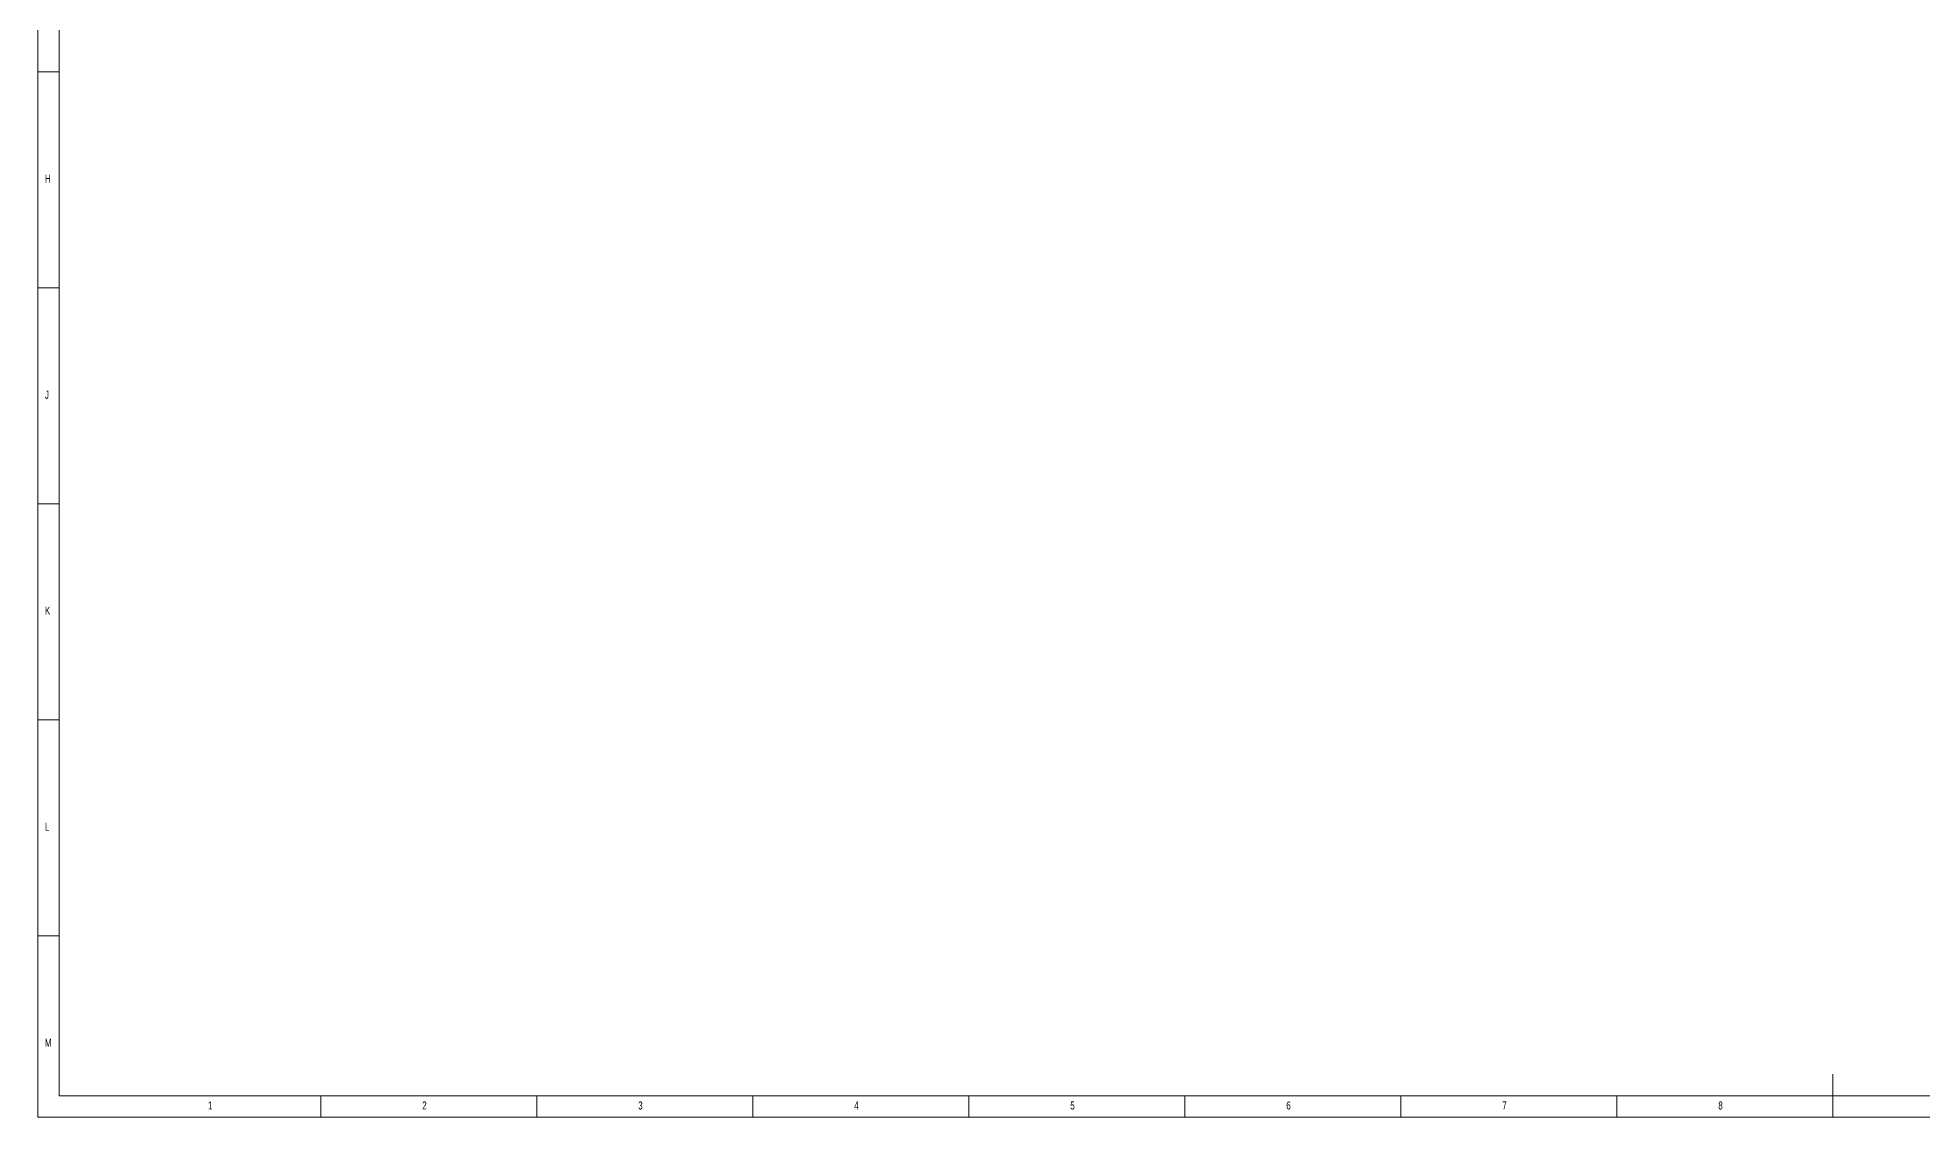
# Model space of a CAD drawing. Header units: inches. Extents: x 0.2 to 32.9, y 0.2 to 23.2.
# Drawn here: x 0.2 to 17.37, y 0.2 to 10.03 of the extents above; entities that cross this region are included whole.
import ezdxf

# ---------------------------------------------------------------- set-up
doc = ezdxf.new("R2010")
doc.units = ezdxf.units.IN
doc.header["$MEASUREMENT"] = 0
doc.styles.add('SLDTEXTSTYLE0', font='TXT', dxfattribs={"width": 0.75})

msp = doc.modelspace()

# ---------------------------------------------------------------- linework, layer by layer
at = {"color": 7, "linetype": 'Continuous', "lineweight": 0}
for p, q in [((0.19685, 23.188976), (0.19685, 0.19685)), ((0.393701, 22.992126), (0.393701, 0.393701)), ((0.393701, 9.724409), (0.19685, 9.724409)), ((0.19685, 7.755906), (0.393701, 7.755906)), ((0.393701, 5.787402), (0.19685, 5.787402)), ((0.19685, 3.818898), (0.393701, 3.818898)), ((0.393701, 1.850394), (0.19685, 1.850394)), ((16.555118, 0.19685), (16.555118, 0.590551)), ((0.393701, 0.393701), (25.543307, 0.393701)), ((2.775591, 0.19685), (2.775591, 0.393701)), ((4.744094, 0.393701), (4.744094, 0.19685)), ((6.712598, 0.19685), (6.712598, 0.393701)), ((8.681102, 0.393701), (8.681102, 0.19685)), ((10.649606, 0.19685), (10.649606, 0.393701)), ((12.61811, 0.393701), (12.61811, 0.19685)), ((14.586614, 0.19685), (14.586614, 0.393701)), ((0.19685, 0.19685), (32.913386, 0.19685))]:
    msp.add_line(p, q, dxfattribs=at)

# ---------------------------------------------------------------- texts
at = {"color": 7, "linetype": 'Continuous', "lineweight": 0, "char_height": 0.072917, "attachment_point": 1, "style": 'SLDTEXTSTYLE0'}
for s, insert in [('H', (0.262467, 8.786143)), ('J', (0.262467, 6.817639)), ('K', (0.262467, 4.849135)), ('L', (0.262467, 2.880631)), ('M', (0.262467, 0.912127)), ('1', (1.749098, 0.341261)), ('2', (3.701198, 0.341261)), ('3', (5.669701, 0.341261)), ('4', (7.638205, 0.341261)), ('5', (9.606709, 0.341261)), ('6', (11.575213, 0.341261)), ('7', (13.543717, 0.341261)), ('8', (15.512221, 0.341261))]:
    msp.add_mtext(s, dxfattribs=dict(at, insert=insert))

doc.saveas('drawing.dxf')
